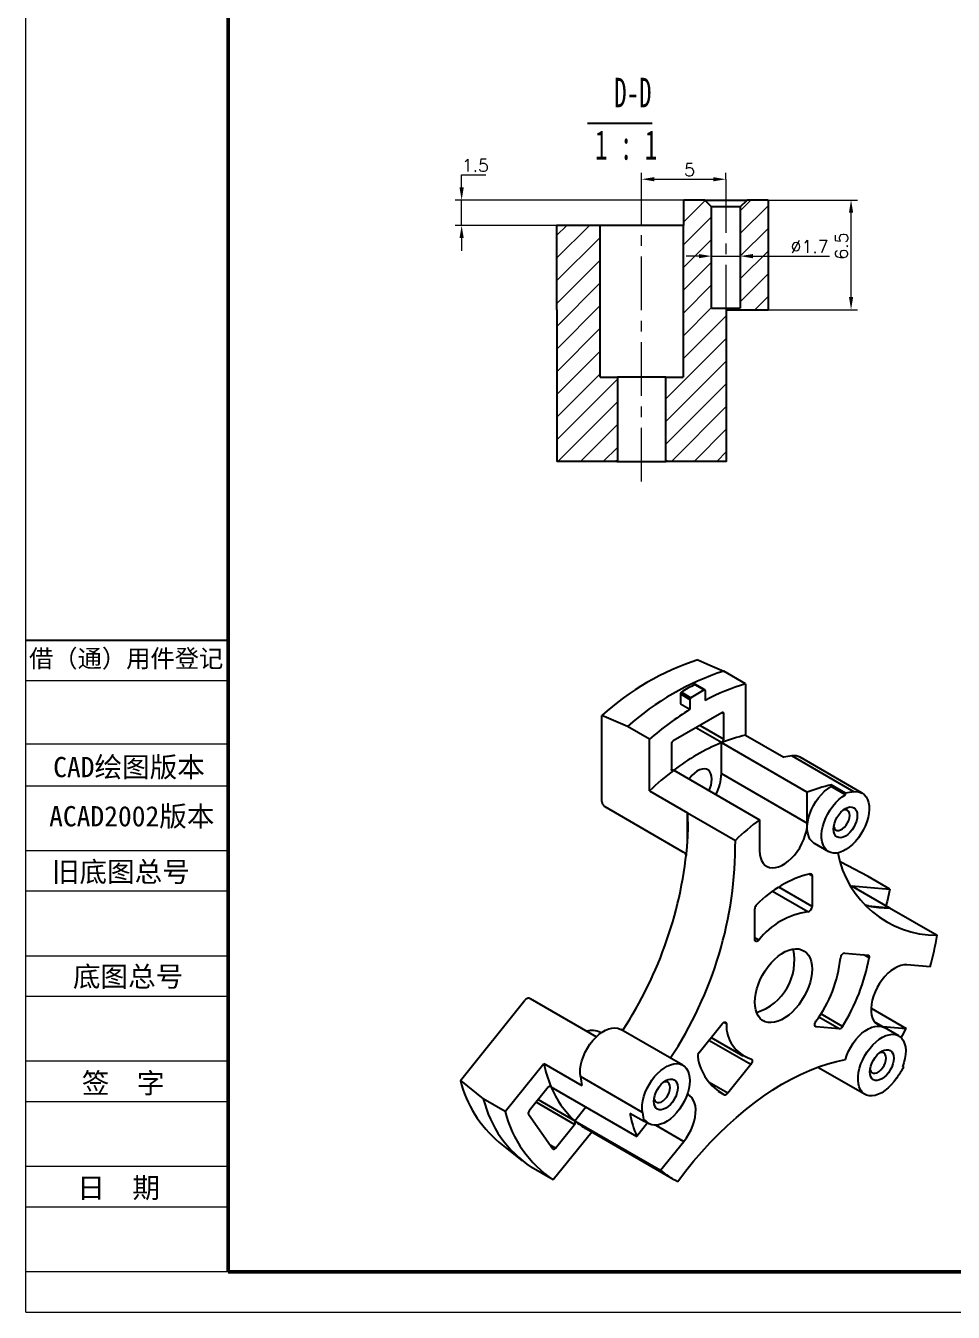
# Model space of a CAD drawing. Header units: millimetres. Extents: x 2517 to 6633, y 792 to 3241.
# Drawn here: x 3923.3 to 3978.3, y 852.9 to 929.1 of the extents above; entities that cross this region are included whole.
import ezdxf

# ---------------------------------------------------------------- set-up
doc = ezdxf.new("R2010")
doc.units = ezdxf.units.MM
doc.linetypes.add('CENTER', pattern=[50.8, 31.75, -6.35, 6.35, -6.35])
for name, color, linetype, lineweight in [('中心线', 1, 'CENTER', 9), ('填充', 3, 'Continuous', 9), ('实线', 7, 'Continuous', 25), ('尺寸标注', 2, 'Continuous', 9), ('引导线', 6, 'Continuous', 9), ('文本', 3, 'Continuous', 15), ('粗实线', 9, 'Continuous', 50)]:
    doc.layers.add(name, color=color, linetype=linetype, lineweight=lineweight)
doc.layers.add('图框', color=7, linetype='Continuous')
doc.styles.add('SLDTEXTSTYLE5', font='TXT', dxfattribs={"width": 0.62})
doc.styles.add('SLDTEXTSTYLE6', font='TXT', dxfattribs={"width": 0.62})
doc.styles.add('st', font='txt.shx')
doc.styles.get("Standard").update_dxf_attribs({"font": 'simfang.ttf'})
doc.dimstyles.new('st0.3', dxfattribs={"dimscale": 0.3, "dimtxt": 2.5, "dimasz": 2.5, "dimexe": 1.25, "dimexo": 0, "dimtad": 1, "dimtoh": 1, "dimdec": 3, "dimdsep": 46, "dimtxsty": 'st', "dimcen": 0, "dimclrd": 256, "dimclre": 256, "dimclrt": 256, "dimadec": 4, "dimazin": 2, "dimtfac": 1, "dimtdec": 3, "dimtmove": 0, "dimatfit": 1, "dimfxl": 0, "dimlwd": -1, "dimlwe": -1, "dimarcsym": 0})
pattern_1 = [(45, (-51.9224, -121.1237), (-0.6735192, 0.6735192), [])]

# ---------------------------------------------------------------- blocks, each defined once
blk = doc.blocks.new('SW_NOTE_3')
at = {"layer": '图框', "color": 0}
blk.add_line((-1.23, -0.86), (6.45, -0.86), dxfattribs=at)
at = {"layer": '图框', "color": 0, "char_height": 3.5, "attachment_point": 2}
for s, insert, style in [('D-D', (4.16, 4.51), 'SLDTEXTSTYLE5'), ('1 : 1', (3.37, -1.7), 'SLDTEXTSTYLE6')]:
    blk.add_mtext(s, dxfattribs=dict(at, insert=insert, style=style))
blk = doc.blocks.new('*D427')
at = {"layer": 'Defpoints', "color": 0, "ltscale": 0.1, "transparency": 16777216}
for p in [(3967.315, 918.797), (3972.238, 918.797), (3967.315, 912.297)]:
    blk.add_point(p, dxfattribs=at)
at = {"layer": '尺寸标注', "ltscale": 0.1, "transparency": 16777216}
for p, q in [((3967.315, 918.797), (3972.613, 918.797)), ((3972.238, 913.047), (3972.238, 918.047)), ((3967.315, 912.297), (3972.613, 912.297))]:
    blk.add_line(p, q, dxfattribs=at)
for points in [[(3972.113, 918.047), (3972.363, 918.047), (3972.238, 918.797)], [(3972.113, 913.047), (3972.363, 913.047), (3972.238, 912.297)]]:
    blk.add_solid(points, dxfattribs=at)
at = {"layer": '尺寸标注', "ltscale": 0.1, "transparency": 16777216, "insert": (3971.675, 916.074), "char_height": 0.75, "attachment_point": 5, "rotation": 90, "style": 'st'}
blk.add_mtext('6.5', dxfattribs=at)
blk = doc.blocks.new('*D428')
at = {"layer": 'Defpoints', "color": 0, "ltscale": 0.1, "transparency": 16777216}
for p in [(3962.315, 918.797), (3949.137, 917.297), (3954.769, 917.297)]:
    blk.add_point(p, dxfattribs=at)
at = {"layer": '尺寸标注', "ltscale": 0.1, "transparency": 16777216}
for p, q in [((3949.137, 919.547), (3949.137, 920.297)), ((3949.137, 920.297), (3950.574, 920.297)), ((3962.315, 918.797), (3948.762, 918.797)), ((3949.137, 917.297), (3949.137, 918.797)), ((3954.769, 917.297), (3948.762, 917.297)), ((3949.137, 916.547), (3949.137, 915.797))]:
    blk.add_line(p, q, dxfattribs=at)
for points in [[(3949.012, 919.547), (3949.262, 919.547), (3949.137, 918.797)], [(3949.012, 916.547), (3949.262, 916.547), (3949.137, 917.297)]]:
    blk.add_solid(points, dxfattribs=at)
at = {"layer": '尺寸标注', "ltscale": 0.1, "transparency": 16777216, "insert": (3949.949, 920.859), "char_height": 0.75, "attachment_point": 5, "style": 'st'}
blk.add_mtext('1.5', dxfattribs=at)
blk = doc.blocks.new('*D429')
at = {"layer": 'Defpoints', "color": 0, "ltscale": 0.1, "transparency": 16777216}
for p in [(3963.965, 918.397), (3965.665, 918.397), (3965.665, 915.475)]:
    blk.add_point(p, dxfattribs=at)
at = {"layer": '尺寸标注', "ltscale": 0.1, "transparency": 16777216}
for p, q in [((3963.965, 918.397), (3963.965, 915.1)), ((3965.665, 918.397), (3965.665, 915.1)), ((3963.215, 915.475), (3962.465, 915.475)), ((3963.965, 915.475), (3965.665, 915.475)), ((3966.415, 915.475), (3970.966, 915.475))]:
    blk.add_line(p, q, dxfattribs=at)
for points in [[(3963.215, 915.6), (3963.215, 915.35), (3963.965, 915.475)], [(3966.415, 915.6), (3966.415, 915.35), (3965.665, 915.475)]]:
    blk.add_solid(points, dxfattribs=at)
at = {"layer": '尺寸标注', "ltscale": 0.1, "transparency": 16777216, "insert": (3969.778, 916.038), "char_height": 0.75, "attachment_point": 5, "style": 'st'}
blk.add_mtext('%%c1.7', dxfattribs=at)
blk = doc.blocks.new('*D430')
at = {"layer": 'Defpoints', "color": 0, "ltscale": 0.1, "transparency": 16777216}
for p in [(3964.815, 920.034), (3964.815, 920.034), (3959.815, 919.212)]:
    blk.add_point(p, dxfattribs=at)
at = {"layer": '尺寸标注', "ltscale": 0.1, "transparency": 16777216}
for p, q in [((3959.815, 919.212), (3959.815, 920.409)), ((3960.565, 920.034), (3964.065, 920.034)), ((3964.815, 920.034), (3964.815, 920.409))]:
    blk.add_line(p, q, dxfattribs=at)
for points in [[(3960.565, 920.159), (3960.565, 919.909), (3959.815, 920.034)], [(3964.065, 920.159), (3964.065, 919.909), (3964.815, 920.034)]]:
    blk.add_solid(points, dxfattribs=at)
at = {"layer": '尺寸标注', "ltscale": 0.1, "transparency": 16777216, "insert": (3962.658, 920.597), "char_height": 0.75, "attachment_point": 5, "style": 'st'}
blk.add_mtext('5', dxfattribs=at)

msp = doc.modelspace()

# ---------------------------------------------------------------- hatches: boundary and pattern name
at = {"layer": '填充'}
h = msp.add_hatch(dxfattribs=at)
h.set_pattern_fill('ANSI31', color=256, scale=0.3, style=0)
h.set_pattern_definition(pattern_1)
edge = h.paths.add_edge_path(flags=0)
edge.add_line((3965.6653, 912.3966), (3963.9653, 912.3966))
edge.add_line((3963.9653, 912.3966), (3963.9653, 918.3966))
edge.add_line((3963.9653, 918.3966), (3963.5653, 918.7966))
edge.add_line((3963.5653, 918.7966), (3962.3153, 918.7966))
edge.add_line((3962.3153, 918.7966), (3962.3153, 917.2966))
edge.add_line((3962.3153, 917.2966), (3962.2792, 917.2966))
edge.add_line((3962.2792, 917.2966), (3962.2792, 908.2966))
edge.add_line((3962.2792, 908.2966), (3961.2544, 908.2966))
edge.add_line((3961.2544, 908.2966), (3961.2544, 903.3118))
edge.add_spline(control_points=[(3961.2544, 903.3118), (3961.4866, 903.3034), (3961.7189, 903.2966), (3961.9513, 903.2966)], knot_values=[0.0129263, 0.0129263, 0.0129263, 0.0129263, 0.0136312, 0.0136312, 0.0136312, 0.0136312], weights=[1, 1, 1, 1], degree=3, periodic=0)
edge.add_line((3961.9513, 903.2966), (3964.8562, 903.2966))
edge.add_line((3964.8562, 903.2966), (3964.8562, 912.2966))
edge.add_line((3964.8562, 912.2966), (3967.3153, 912.2966))
edge.add_line((3967.3153, 912.2966), (3967.3153, 918.7966))
edge.add_line((3967.3153, 918.7966), (3966.0653, 918.7966))
edge.add_line((3966.0653, 918.7966), (3965.6653, 918.3966))
edge.add_line((3965.6653, 918.3966), (3965.6653, 912.3966))
h = msp.add_hatch(dxfattribs=at)
h.set_pattern_fill('ANSI31', color=256, scale=0.3, style=0)
h.set_pattern_definition(pattern_1)
edge = h.paths.add_edge_path(flags=0)
edge.add_line((3957.3514, 917.2966), (3954.7692, 917.2966))
edge.add_line((3954.7692, 917.2966), (3954.7692, 912.2966))
edge.add_line((3954.7692, 912.2966), (3954.7745, 912.2966))
edge.add_line((3954.7745, 912.2966), (3954.7745, 903.2966))
edge.add_line((3954.7745, 903.2966), (3957.6793, 903.2966))
edge.add_spline(control_points=[(3957.6793, 903.2966), (3957.9117, 903.2966), (3958.1441, 903.3034), (3958.3763, 903.3118)], knot_values=[0.0010786, 0.0010786, 0.0010786, 0.0010786, 0.0017754, 0.0017754, 0.0017754, 0.0017754], weights=[1, 1, 1, 1], degree=3, periodic=0)
edge.add_line((3958.3763, 903.3118), (3958.3763, 908.2966))
edge.add_line((3958.3763, 908.2966), (3957.3514, 908.2966))
edge.add_line((3957.3514, 908.2966), (3957.3514, 917.2966))

# ---------------------------------------------------------------- linework, layer by layer
at = {"layer": '中心线', "ltscale": 0.1}
for p, q in [((3964.8153, 920.0343), (3964.8153, 911.4113)), ((3959.8148, 902.1107), (3959.8148, 919.2121))]:
    msp.add_line(p, q, dxfattribs=at)
at = {"layer": '实线'}
for p, q in [((3962.3153, 917.2966), (3962.3153, 918.7966)), ((3963.5653, 918.7966), (3962.3153, 918.7966)), ((3963.5653, 918.7966), (3963.9653, 918.3966)), ((3963.5653, 918.7966), (3966.0653, 918.7966)), ((3965.6653, 918.3966), (3966.0653, 918.7966)), ((3967.3153, 918.7966), (3966.0653, 918.7966)), ((3967.3153, 918.7966), (3967.3153, 912.2966)), ((3963.9653, 912.3966), (3963.9653, 918.3966)), ((3965.6653, 918.3966), (3963.9653, 918.3966)), ((3965.6653, 918.3966), (3965.6653, 912.3966)), ((3954.7692, 917.2966), (3954.7692, 912.2966)), ((3962.2792, 917.2966), (3954.7692, 917.2966)), ((3957.3514, 908.2966), (3957.3514, 917.2966)), ((3962.2792, 917.2966), (3962.2792, 908.2966)), ((3962.3153, 917.2966), (3962.2792, 917.2966)), ((3963.9653, 912.3966), (3965.6653, 912.3966)), ((3954.7692, 912.2966), (3954.7745, 912.2966)), ((3954.7745, 912.2966), (3954.7745, 903.2966)), ((3964.8562, 912.2966), (3967.3153, 912.2966)), ((3964.8562, 903.2966), (3964.8562, 912.2966)), ((3957.3514, 908.2966), (3958.3763, 908.2966)), ((3958.3763, 908.2966), (3958.3763, 903.3118)), ((3961.2544, 908.2966), (3958.3763, 908.2966)), ((3961.2544, 903.3118), (3961.2544, 908.2966)), ((3961.2544, 908.2966), (3962.2792, 908.2966)), ((3957.6793, 903.2966), (3954.7745, 903.2966)), ((3958.3523, 903.2966), (3957.6793, 903.2966)), ((3958.3512, 903.2966), (3961.2783, 903.2966)), ((3961.9513, 903.2966), (3961.2783, 903.2966)), ((3964.8562, 903.2966), (3961.9513, 903.2966)), ((3923.2766, 892.6985), (3935.2775, 892.6985)), ((3965.9849, 890.1209), (3964.6839, 890.872)), ((3962.1152, 889.5217), (3962.6809, 889.1951)), ((3962.1152, 889.5217), (3962.1152, 888.9311)), ((3962.1699, 889.6186), (3962.7356, 889.292)), ((3962.9655, 890.0779), (3963.5312, 889.7513)), ((3963.5694, 889.7543), (3963.0037, 890.0808)), ((3963.586, 889.7176), (3963.586, 889.1271)), ((3965.9849, 890.1209), (3965.9849, 887.0671)), ((3962.1152, 888.9311), (3962.6809, 888.6046)), ((3962.6809, 889.1951), (3962.6809, 888.6046)), ((3957.4535, 883.1491), (3957.4535, 888.2382)), ((3964.5759, 888.4021), (3961.6909, 886.7366)), ((3964.689, 888.3367), (3964.5759, 888.402)), ((3964.689, 886.837), (3964.689, 888.3367)), ((3960.2819, 886.8286), (3958.9808, 887.5797)), ((3964.5586, 886.6326), (3963.0347, 887.5123)), ((3963.277, 887.6522), (3964.689, 886.837)), ((3960.2819, 883.7748), (3960.2819, 886.8286)), ((3961.5778, 886.5406), (3961.5778, 885.0409)), ((3964.5476, 886.6282), (3969.6388, 883.6891)), ((3964.5476, 884.7929), (3964.5476, 886.6282)), ((3965.9849, 887.0671), (3968.2477, 885.7608)), ((3972.4066, 883.7209), (3968.7297, 885.8435)), ((3972.9015, 883.636), (3969.2245, 885.7587)), ((3961.5778, 885.0624), (3961.7082, 884.9871)), ((3961.7192, 884.9954), (3966.8104, 882.0563)), ((3964.5476, 884.7929), (3969.6388, 881.8539)), ((3971.053, 884.0269), (3971.053, 884.1232)), ((3971.9015, 883.6334), (3971.053, 884.1232)), ((3960.2819, 883.7748), (3962.5446, 882.4685)), ((3969.6388, 881.8539), (3969.6388, 883.6891)), ((3971.9015, 883.537), (3971.053, 884.0269)), ((3971.9015, 883.537), (3971.9015, 883.6334)), ((3957.6232, 882.8388), (3962.2618, 880.161)), ((3935.2775, 855.2555), (3935.2775, 882.1377)), ((3935.2775, 882.1377), (3935.2775, 855.2555)), ((3962.5446, 882.4685), (3965.3731, 880.8357)), ((3962.5446, 880.7997), (3962.5446, 882.4685)), ((3966.8104, 882.0563), (3966.8104, 880.2211)), ((3970.0531, 880.6617), (3970.9016, 880.1718)), ((3973.2452, 878.6908), (3971.6254, 879.5478)), ((3969.9216, 878.7383), (3969.7402, 878.843)), ((3969.9216, 876.9168), (3967.9445, 878.0582)), ((3969.9216, 878.7383), (3969.9216, 876.9168)), ((3972.256, 878.1444), (3974.5462, 877.9397)), ((3972.256, 878.1444), (3974.5188, 876.8382)), ((3974.5462, 877.9397), (3973.2452, 878.6908)), ((3969.6792, 876.5998), (3967.5811, 877.811)), ((3966.5275, 874.9574), (3966.5275, 876.7789)), ((3973.2672, 876.9501), (3973.0791, 876.9893)), ((3973.2672, 876.9501), (3974.5188, 876.8382)), ((3974.5188, 876.8382), (3977.3472, 875.2054)), ((3966.77, 874.9203), (3966.5275, 875.0603)), ((3971.8617, 874.1565), (3973.2277, 874.0343)), ((3973.3087, 873.8695), (3972.9855, 874.056)), ((3976.9217, 873.3269), (3975.5453, 873.45)), ((3949.0595, 866.6037), (3952.8762, 871.3516)), ((3953.2051, 871.4517), (3957.1292, 869.1863)), ((3971.7298, 869.8002), (3970.4476, 870.5404)), ((3973.4254, 870.8839), (3975.5075, 869.6819)), ((3962.2526, 867.5039), (3958.5756, 869.6266)), ((3963.2214, 868.2578), (3964.5875, 869.9572)), ((3964.8415, 869.9499), (3964.686, 870.0397)), ((3970.1646, 869.7825), (3970.1025, 869.8183)), ((3971.5307, 869.6604), (3970.1646, 869.7825)), ((3971.5307, 869.6604), (3970.3268, 870.3553)), ((3973.6136, 870.1037), (3974.1311, 869.805)), ((3974.1311, 869.805), (3975.5075, 869.6819)), ((3975.0651, 869.2433), (3974.2165, 869.7331)), ((3957.4086, 869.4197), (3957.3671, 869.4436)), ((3966.2846, 867.5426), (3963.7996, 868.9771)), ((3963.939, 869.1504), (3965.8248, 868.0618)), ((3951.7206, 864.7627), (3954.0108, 867.6117)), ((3954.0108, 867.6117), (3956.2735, 866.3054)), ((3966.2846, 867.5426), (3964.9185, 865.8432)), ((3970.271, 867.3922), (3973.0652, 865.7791)), ((3975.2899, 867.4017), (3975.3621, 867.3952)), ((3975.3621, 867.3952), (3975.3009, 867.4305)), ((3949.0595, 866.6037), (3950.4195, 865.5138)), ((3959.8561, 864.7081), (3956.1792, 866.8307)), ((3954.2702, 866.2065), (3953.1455, 864.8073)), ((3954.4323, 866.2342), (3954.3677, 866.2714)), ((3954.4363, 866.2245), (3959.5275, 863.2854)), ((3964.9185, 865.8432), (3963.8165, 866.4794)), ((3964.7193, 865.7531), (3964.3783, 865.95)), ((3951.7206, 864.7627), (3950.4195, 865.5138)), ((3955.8259, 863.9931), (3953.548, 865.3081)), ((3953.6751, 865.4662), (3955.8575, 864.2063)), ((3955.8505, 864.2123), (3956.5071, 865.0291)), ((3953.1041, 864.605), (3954.5466, 862.5526)), ((3959.9557, 864.1584), (3959.1071, 864.6482)), ((3956.8524, 863.5422), (3954.5721, 860.7055)), ((3954.7011, 862.594), (3955.8259, 863.9931)), ((3955.8505, 864.2123), (3960.9417, 861.2733)), ((3956.5339, 863.7261), (3961.6251, 860.787)), ((3960.1715, 864.0866), (3959.5275, 863.2854)), ((3960.0279, 864.2483), (3959.9557, 864.1584)), ((3959.9847, 864.1945), (3960.2527, 864.0397)), ((3960.653, 863.9467), (3962.3181, 862.9855)), ((3951.3516, 862.9393), (3952.7353, 861.8354)), ((3954.7011, 862.594), (3954.3921, 862.7723)), ((3960.9417, 861.2733), (3962.3181, 862.9855)), ((3954.5721, 860.7055), (3953.271, 861.4566))]:
    msp.add_line(p, q, dxfattribs=at)
at = {"layer": '实线', "flags": 128}
for points in [[(3963.1565, 891.5305), (3963.8524, 891.2305), (3964.6839, 890.872)], [(3958.9808, 887.5797), (3958.1494, 887.9381), (3957.4535, 888.2382)], [(3961.7082, 884.9871), (3961.6839, 884.9718), (3961.6599, 884.9627), (3961.6373, 884.9602), (3961.6173, 884.9645), (3961.6006, 884.9754), (3961.5881, 884.9923), (3961.5804, 885.0145), (3961.5778, 885.0409)], [(3963.9819, 884.4664), (3963.9683, 884.6335), (3963.9278, 884.7794), (3963.8618, 884.8996), (3963.7724, 884.9901), (3963.6625, 885.048), (3963.5355, 885.0715), (3963.3956, 885.0598), (3963.2473, 885.0133), (3963.0953, 884.9334), (3962.9446, 884.8228), (3962.7999, 884.685), (3962.666, 884.5244), (3962.6275, 884.4711)], [(3970.0531, 880.6617), (3970.0277, 880.6771), (3969.9042, 880.7782), (3969.8023, 880.9096), (3969.7238, 881.0688), (3969.6703, 881.2529), (3969.6427, 881.4584), (3969.6416, 881.6815), (3969.667, 881.9179), (3969.7183, 882.1633), (3969.7948, 882.4129), (3969.8948, 882.6622), (3970.0166, 882.9065), (3970.1578, 883.1412), (3970.3158, 883.3618), (3970.4876, 883.5643), (3970.6701, 883.7448), (3970.8597, 883.9), (3971.053, 884.0269)], [(3972.4066, 883.7209), (3972.5831, 883.7283), (3972.7466, 883.7012), (3972.8942, 883.6402), (3973.023, 883.5462), (3973.1306, 883.4213), (3973.215, 883.2676), (3973.2745, 883.0882), (3973.308, 882.8863), (3973.315, 882.6659), (3973.2952, 882.4311), (3973.2491, 882.1863), (3973.1774, 881.9361), (3973.0817, 881.6854), (3972.9636, 881.4388), (3972.8255, 881.2009), (3972.6699, 880.9764), (3972.4997, 880.7694), (3972.3182, 880.5839), (3972.1289, 880.4233), (3971.9352, 880.2908), (3971.741, 880.1887), (3971.5497, 880.1191), (3971.3651, 880.0832), (3971.1907, 880.0818), (3971.0297, 880.1148), (3970.8851, 880.1817), (3970.7598, 880.2811), (3970.6561, 880.4112), (3970.576, 880.5696), (3970.5209, 880.7531), (3970.4919, 880.9585), (3970.4896, 881.1817), (3970.514, 881.4186), (3970.5646, 881.6646), (3970.6405, 881.9152), (3970.7403, 882.1656), (3970.862, 882.411), (3971.0034, 882.6469), (3971.1617, 882.8687), (3971.3341, 883.0722), (3971.5172, 883.2536), (3971.7075, 883.4096), (3971.9015, 883.537)], [(3971.1944, 881.4957), (3971.208, 881.6629), (3971.2483, 881.8393), (3971.3136, 882.0182), (3971.4015, 882.1927), (3971.5087, 882.3561), (3971.6309, 882.5021), (3971.7636, 882.6251), (3971.9015, 882.7205), (3972.0395, 882.7844), (3972.1721, 882.8145), (3972.2944, 882.8096), (3972.4015, 882.77), (3972.4895, 882.697), (3972.5548, 882.5935), (3972.5951, 882.4636), (3972.6086, 882.3121), (3972.5951, 882.145), (3972.5548, 881.9686), (3972.4895, 881.7897), (3972.4015, 881.6152), (3972.2944, 881.4518), (3972.1721, 881.3058), (3972.0395, 881.1827), (3971.9015, 881.0874), (3971.7636, 881.0234), (3971.6309, 880.9933), (3971.5087, 880.9982), (3971.4015, 881.0379), (3971.3136, 881.1109), (3971.2483, 881.2143), (3971.208, 881.3443), (3971.1944, 881.4957)], [(3971.2054, 881.6454), (3971.2084, 881.6322), (3971.2495, 881.5307), (3971.3154, 881.4586), (3971.4021, 881.4199), (3971.5048, 881.417), (3971.6173, 881.4499), (3971.7332, 881.5168), (3971.8458, 881.6138), (3971.9484, 881.7353), (3972.0352, 881.8741), (3972.101, 882.0223), (3972.1421, 882.1712), (3972.1561, 882.3121), (3972.1421, 882.4369), (3972.101, 882.5384), (3972.0352, 882.6105), (3971.9484, 882.6492), (3971.8458, 882.6521), (3971.7773, 882.6361)], [(3966.8104, 880.2211), (3966.8235, 880.0063), (3966.8628, 879.8107), (3966.9274, 879.638), (3967.0163, 879.4914), (3967.1276, 879.3736), (3967.2593, 879.2867), (3967.409, 879.2325), (3967.574, 879.2119), (3967.751, 879.2253), (3967.9369, 879.2724), (3968.1281, 879.3525), (3968.3211, 879.4639), (3968.5123, 879.6046), (3968.6982, 879.7721), (3968.8752, 879.9631), (3969.0401, 880.1741), (3969.1899, 880.4012), (3969.3216, 880.6401), (3969.4329, 880.8865), (3969.5217, 881.1357), (3969.5864, 881.383), (3969.6256, 881.6239), (3969.6388, 881.8539)], [(3969.8034, 878.8568), (3969.8282, 878.8594), (3969.8511, 878.8566), (3969.8715, 878.8484), (3969.8889, 878.8351), (3969.903, 878.8169), (3969.9133, 878.7943), (3969.9195, 878.7679), (3969.9216, 878.7383)], [(3974.5462, 877.9397), (3974.3731, 877.2055), (3974.3093, 876.9591)], [(3966.77, 874.9203), (3966.7295, 874.8816), (3966.687, 874.8538), (3966.6451, 874.8388), (3966.6065, 874.8374), (3966.5737, 874.8497), (3966.5486, 874.875), (3966.5329, 874.9117), (3966.5275, 874.9574)], [(3966.5275, 871.2391), (3966.5409, 871.4925), (3966.5808, 871.7573), (3966.6467, 872.0294), (3966.7374, 872.3044), (3966.8516, 872.5781), (3966.9875, 872.8462), (3967.1428, 873.1043), (3967.3153, 873.3485), (3967.502, 873.5749), (3967.7002, 873.7799), (3967.9066, 873.9602), (3968.118, 874.1131), (3968.3311, 874.2362), (3968.5426, 874.3274), (3968.749, 874.3854), (3968.9472, 874.4091), (3969.1339, 874.3984), (3969.3063, 874.3533), (3969.4617, 874.2745), (3969.5975, 874.1633), (3969.7117, 874.0214), (3969.8025, 873.8511), (3969.8683, 873.6551), (3969.9083, 873.4364), (3969.9216, 873.1985), (3969.9083, 872.9452), (3969.8683, 872.6804), (3969.8025, 872.4083), (3969.7117, 872.1332), (3969.5975, 871.8595), (3969.4617, 871.5915), (3969.3063, 871.3333), (3969.1339, 871.0891), (3968.9472, 870.8628), (3968.749, 870.6578), (3968.5426, 870.4774), (3968.3311, 870.3245), (3968.118, 870.2015), (3967.9066, 870.1103), (3967.7002, 870.0523), (3967.502, 870.0285), (3967.3153, 870.0393), (3967.1428, 870.0844), (3966.9875, 870.1632), (3966.8516, 870.2744), (3966.7374, 870.4162), (3966.6467, 870.5865), (3966.5808, 870.7826), (3966.5409, 871.0013), (3966.5275, 871.2391)], [(3973.2277, 874.0343), (3973.2498, 874.0296), (3973.2692, 874.0195), (3973.2854, 874.0043), (3973.2981, 873.9844), (3973.307, 873.9604), (3973.3117, 873.9327), (3973.3123, 873.9022), (3973.3087, 873.8695)], [(3975.5453, 873.45), (3975.372, 873.4479), (3975.1887, 873.4119), (3974.9988, 873.3427), (3974.806, 873.2415), (3974.6138, 873.1103), (3974.4258, 872.9515), (3974.2454, 872.7679), (3974.0761, 872.5632), (3973.921, 872.341), (3973.7829, 872.1055), (3973.6646, 871.8611), (3973.5681, 871.6124), (3973.4952, 871.3639), (3973.4474, 871.1203), (3973.4255, 870.8862), (3973.4299, 870.6659), (3973.4605, 870.4636), (3973.5168, 870.2829), (3973.5977, 870.1272), (3973.7017, 869.9995), (3973.8269, 869.9021), (3973.9709, 869.8369), (3974.1311, 869.805)], [(3956.1792, 866.8307), (3956.1618, 867.0455), (3956.1714, 867.2764), (3956.2078, 867.5192), (3956.2703, 867.7691), (3956.3578, 868.0214), (3956.4685, 868.2713), (3956.6003, 868.514), (3956.7508, 868.7449), (3956.9171, 868.9595), (3957.0959, 869.1538), (3957.2839, 869.324), (3957.4775, 869.4669), (3957.6729, 869.5798), (3957.8665, 869.6606), (3958.0545, 869.7076), (3958.2334, 869.7199), (3958.3997, 869.6974), (3958.5503, 869.6405), (3958.5756, 869.6266)], [(3964.5875, 869.9572), (3964.6268, 869.9989), (3964.6689, 870.0304), (3964.7113, 870.0497), (3964.7512, 870.0555), (3964.7862, 870.0476), (3964.8139, 870.0263), (3964.8328, 869.993), (3964.8415, 869.9499)], [(3970.1646, 869.7825), (3970.1307, 869.7927), (3970.1042, 869.816), (3970.0869, 869.851), (3970.0799, 869.8954), (3970.0835, 869.9465), (3970.0976, 870.0011), (3970.1213, 870.0557), (3970.153, 870.1068)], [(3971.9007, 867.8396), (3971.9838, 868.0896), (3972.0901, 868.338), (3972.2175, 868.5801), (3972.3637, 868.8113), (3972.5258, 869.0273), (3972.701, 869.224), (3972.8858, 869.3978), (3973.0768, 869.5454), (3973.2704, 869.664), (3973.463, 869.7514), (3973.651, 869.8059), (3973.8309, 869.8266), (3973.9992, 869.8131), (3974.1528, 869.7655), (3974.2165, 869.7331)], [(3974.9566, 866.758), (3974.7975, 866.5369), (3974.6246, 866.3343), (3974.4411, 866.1539), (3974.2506, 865.9992), (3974.0565, 865.8731), (3973.8625, 865.778), (3973.6724, 865.7156), (3973.4897, 865.6872), (3973.3179, 865.6933), (3973.1603, 865.7338), (3973.0197, 865.8079), (3972.8989, 865.9141), (3972.8002, 866.0506), (3972.7254, 866.2148), (3972.6759, 866.4034), (3972.6528, 866.613), (3972.6563, 866.8396), (3972.6864, 867.0788), (3972.7427, 867.3263), (3972.8239, 867.5772), (3972.9286, 867.8269), (3973.0548, 868.0706), (3973.2001, 868.3038), (3973.3618, 868.5219), (3973.5368, 868.721), (3973.7217, 868.8971), (3973.9132, 869.0471), (3974.1075, 869.168), (3974.3011, 869.2576), (3974.4901, 869.3141), (3974.6712, 869.3366), (3974.8408, 869.3245), (3974.9957, 869.2781), (3975.133, 869.1984), (3975.2501, 869.0867), (3975.3448, 868.9452), (3975.4153, 868.7766), (3975.4603, 868.5841), (3975.4788, 868.3712), (3975.4707, 868.1422), (3975.436, 867.9011), (3975.3753, 867.6527), (3975.2899, 867.4017)], [(3973.358, 867.103), (3973.3716, 867.2701), (3973.4119, 867.4465), (3973.4772, 867.6254), (3973.5651, 867.7999), (3973.6723, 867.9633), (3973.7945, 868.1094), (3973.9272, 868.2324), (3974.0651, 868.3277), (3974.2031, 868.3917), (3974.3357, 868.4218), (3974.458, 868.4169), (3974.5651, 868.3772), (3974.6531, 868.3042), (3974.7184, 868.2008), (3974.7587, 868.0708), (3974.7723, 867.9194), (3974.7587, 867.7522), (3974.7184, 867.5758), (3974.6531, 867.3969), (3974.5651, 867.2224), (3974.458, 867.059), (3974.3357, 866.913), (3974.2031, 866.79), (3974.0651, 866.6946), (3973.9272, 866.6307), (3973.7945, 866.6006), (3973.6723, 866.6055), (3973.5651, 866.6452), (3973.4772, 866.7181), (3973.4119, 866.8216), (3973.3716, 866.9515), (3973.358, 867.103)], [(3973.369, 867.2526), (3973.372, 867.2394), (3973.4131, 867.138), (3973.479, 867.0658), (3973.5657, 867.0272), (3973.6684, 867.0242), (3973.7809, 867.0571), (3973.8968, 867.1241), (3974.0094, 867.2211), (3974.112, 867.3425), (3974.1988, 867.4814), (3974.2646, 867.6296), (3974.3057, 867.7784), (3974.3197, 867.9194), (3974.3057, 868.0442), (3974.2646, 868.1456), (3974.1988, 868.2178), (3974.112, 868.2564), (3974.0094, 868.2594), (3973.9409, 868.2433)], [(3959.8561, 864.7081), (3959.8387, 864.9217), (3959.8481, 865.1514), (3959.884, 865.3929), (3959.9458, 865.6415), (3960.0323, 865.8926), (3960.1419, 866.1414), (3960.2724, 866.3832), (3960.4216, 866.6134), (3960.5864, 866.8277), (3960.7639, 867.0221), (3960.9505, 867.1928), (3961.1429, 867.3367), (3961.3374, 867.4509), (3961.5303, 867.5334), (3961.7179, 867.5826), (3961.8967, 867.5976), (3962.0634, 867.578), (3962.2147, 867.5242), (3962.3478, 867.4373), (3962.4602, 867.319), (3962.5498, 867.1713), (3962.6148, 866.9972), (3962.6541, 866.8), (3962.6669, 866.5832), (3962.6529, 866.3512), (3962.6124, 866.1081), (3962.5463, 865.8588), (3962.4556, 865.6077), (3962.3423, 865.3598), (3962.2083, 865.1197), (3962.0562, 864.8919), (3961.889, 864.6808), (3961.7097, 864.4902), (3961.5217, 864.324), (3961.3287, 864.185), (3961.1343, 864.0762), (3960.942, 863.9993), (3960.7557, 863.956), (3960.5788, 863.9471), (3960.4145, 863.9726), (3960.2662, 864.0322), (3960.1365, 864.1247), (3960.0279, 864.2483)], [(3961.9535, 860.6154), (3962.4158, 861.2195), (3962.8917, 861.8053), (3963.3801, 862.3713), (3963.8798, 862.9163), (3964.3896, 863.439), (3964.9084, 863.9381), (3965.435, 864.4125), (3965.968, 864.8611), (3966.5064, 865.2828), (3967.0487, 865.6767), (3967.5938, 866.0418), (3968.1404, 866.3773), (3968.6872, 866.6824), (3969.2328, 866.9564), (3969.7762, 867.1986), (3970.3159, 867.4084), (3970.8507, 867.5855), (3971.3794, 867.7293), (3971.9007, 867.8396)], [(3966.2961, 867.8803), (3966.3279, 867.8658), (3966.3515, 867.8385), (3966.3656, 867.8002), (3966.3693, 867.7533), (3966.3622, 867.7007), (3966.3449, 867.6458), (3966.3185, 867.5919), (3966.2846, 867.5426)], [(3960.5455, 865.3636), (3960.5591, 865.5308), (3960.5994, 865.7072), (3960.6647, 865.8861), (3960.7526, 866.0606), (3960.8598, 866.224), (3960.9821, 866.37), (3961.1147, 866.4931), (3961.2526, 866.5884), (3961.3906, 866.6523), (3961.5232, 866.6824), (3961.6455, 866.6776), (3961.7526, 866.6379), (3961.8406, 866.5649), (3961.9059, 866.4615), (3961.9462, 866.3315), (3961.9598, 866.1801), (3961.9462, 866.0129), (3961.9059, 865.8365), (3961.8406, 865.6576), (3961.7526, 865.4831), (3961.6455, 865.3197), (3961.5232, 865.1737), (3961.3906, 865.0506), (3961.2526, 864.9553), (3961.1147, 864.8914), (3960.9821, 864.8612), (3960.8598, 864.8661), (3960.7526, 864.9058), (3960.6647, 864.9788), (3960.5994, 865.0822), (3960.5591, 865.2122), (3960.5455, 865.3636)], [(3954.2702, 866.2065), (3954.2925, 866.2307), (3954.3163, 866.25), (3954.3407, 866.2637), (3954.3644, 866.2709), (3954.3863, 866.2715), (3954.4055, 866.2653), (3954.4211, 866.2527), (3954.4323, 866.2342)], [(3960.5565, 865.5133), (3960.5595, 865.5001), (3960.6006, 865.3987), (3960.6665, 865.3265), (3960.7532, 865.2878), (3960.8559, 865.2849), (3960.9684, 865.3178), (3961.0843, 865.3847), (3961.1969, 865.4817), (3961.2995, 865.6032), (3961.3863, 865.742), (3961.4521, 865.8902), (3961.4932, 866.0391), (3961.5072, 866.1801), (3961.4932, 866.3049), (3961.4521, 866.4063), (3961.3863, 866.4784), (3961.2995, 866.5171), (3961.1969, 866.5201), (3961.1284, 866.504)], [(3962.3181, 862.9855), (3962.4783, 863.2023), (3962.6223, 863.4338), (3962.7475, 863.6757), (3962.8515, 863.9236), (3962.9324, 864.1726), (3962.9887, 864.4183), (3963.0193, 864.6561), (3963.0237, 864.8814), (3963.0018, 865.0902), (3962.954, 865.2786), (3962.8811, 865.4429), (3962.7846, 865.5802), (3962.6662, 865.6879), (3962.5282, 865.7641), (3962.5165, 865.7687)], [(3954.5466, 862.5526), (3954.5595, 862.5392), (3954.5757, 862.531), (3954.5945, 862.5284), (3954.6153, 862.5313), (3954.6372, 862.5398), (3954.6593, 862.5534), (3954.6809, 862.5717), (3954.7011, 862.594)]]:
    msp.add_lwpolyline(points, dxfattribs=at)
at = {"layer": '实线'}
for centre, radius, start, end in [((3967.8625, 876.7929), 15.4708, 107.709329, 132.285294), ((3969.5187, 875.9112), 15.7226, 107.90917, 132.085453), ((3962.2385, 889.5159), 0.1235, 123.745896, 177.311744), ((3970.8584, 875.4868), 16.5891, 118.41072, 121.583904), ((3971.4241, 875.1602), 16.5891, 118.41072, 121.583904), ((3962.9872, 890.0454), 0.0391, 65.089029, 123.746044), ((3963.5518, 889.7234), 0.0347, 350.370412, 126.446987), ((3969.604, 877.992), 12.6573, 106.614483, 118.389595), ((3962.8042, 889.1893), 0.1235, 123.745896, 177.311744), ((3972.8738, 872.3281), 19.2047, 122.056266, 130.97032), ((3964.6201, 888.3479), 0.0699, 350.785963, 129.203285), ((3961.8234, 886.5294), 0.2459, 122.605478, 177.394522), ((3969.2828, 875.1596), 12.4076, 112.434775, 127.559849), ((3967.7426, 878.7385), 8.512, 101.916946, 111.966066), ((3964.4505, 886.8454), 0.2386, 296.930948, 357.991194), ((3969.6873, 878.8177), 7.0908, 97.761694, 101.713906), ((3968.8568, 885.0997), 0.7547, 60.840618, 99.69838), ((3971.8749, 871.5805), 16.8255, 127.174401, 133.55206), ((3962.3212, 884.5136), 1.6614, 334.016517, 358.372465), ((3961.7117, 884.8848), 2.8374, 332.013479, 358.145683), ((3972.8422, 875.7729), 8.5398, 102.093753, 112.031341), ((3973.3667, 876.6795), 7.1066, 97.764676, 101.898367), ((3947.4888, 881.6341), 15.0789, 356.827766, 3.172234), ((3976.9586, 868.6499), 16.8143, 127.124557, 133.553498), ((3938.4346, 882.7898), 24.1921, 326.820183, 355.281368), ((3942.356, 880.6809), 23.0176, 326.323052, 0.38546), ((3977.3636, 881.2314), 6.0261, 190.871548, 269.844257), ((3971.5299, 872.2198), 6.8579, 104.581032, 135.413592), ((3966.9029, 876.7598), 0.3759, 133.171157, 177.079487), ((3970.2685, 872.2194), 4.4198, 97.662535, 142.332088), ((3969.5949, 876.9154), 0.3267, 284.946416, 0.239983), ((3974.4646, 883.2872), 6.4492, 259.299863, 270.481101), ((3959.6851, 878.2188), 17.9174, 344.155486, 350.317592), ((3965.6548, 873.7023), 3.2225, 287.593555, 12.411821), ((3964.1814, 874.5805), 7.4615, 323.16113, 354.42751), ((3971.9219, 873.848), 0.3143, 101.044522, 178.551429), ((3961.8132, 875.9886), 11.6891, 328.033763, 349.554878), ((3966.9091, 869.857), 2.0696, 177.427952, 252.773391), ((3971.5057, 869.9077), 0.2486, 275.765581, 334.381465), ((3955.1693, 879.7614), 22.6989, 332.045567, 333.637309), ((3956.8698, 868.5182), 1.0506, 61.742936, 107.604954), ((3963.4753, 868.0365), 0.3368, 138.909799, 186.298019), ((3961.5325, 869.1599), 7.6794, 191.630706, 202.394474), ((3966.1673, 868.4488), 3.06, 188.443237, 241.758106), ((3955.986, 879.2799), 22.7306, 326.572417, 328.476414), ((3955.8785, 868.3199), 7.0316, 194.126444, 229.924435), ((3965.2939, 868.1968), 9.2165, 188.523489, 191.841792), ((3959.4091, 868.2165), 5.3569, 201.829603, 228.37174), ((3964.7569, 865.9353), 0.186, 258.35855, 330.330559), ((3957.1232, 867.1947), 6.9113, 194.07628, 236.125063), ((3958.4243, 866.4436), 6.9113, 194.07628, 236.125063), ((3953.2809, 864.6742), 0.1898, 135.476127, 201.394558), ((3966.5998, 866.2131), 7.6544, 191.797134, 202.487947), ((3968.9507, 866.0707), 9.1961, 188.520965, 192.001919), ((3955.7086, 864.1195), 0.1724, 312.870387, 30.257655), ((3958.7583, 867.5755), 4.4459, 229.271969, 239.979053), ((3963.8392, 864.6227), 4.4288, 229.137532, 244.799362)]:
    msp.add_arc(centre, radius, start, end, dxfattribs=at)
for points, knots in [([(3958.3763, 903.3118), (3958.2601, 903.3076), (3958.1439, 903.3038), (3957.9116, 903.2983), (3957.7955, 903.2966), (3957.6793, 903.2966)], [0, 0, 0, 0, 0.5, 0.5, 1, 1, 1, 1]), ([(3961.9513, 903.2966), (3961.8351, 903.2966), (3961.7189, 903.2983), (3961.4866, 903.3038), (3961.3705, 903.3076), (3961.2544, 903.3118)], [0, 0, 0, 0, 0.5, 0.5, 1, 1, 1, 1]), ([(3957.4535, 883.1491), (3957.4535, 883.0951), (3957.47, 883.0327), (3957.5316, 882.9168), (3957.5764, 882.8658), (3957.6232, 882.8388)], [0, 0, 0, 0, 0.5, 0.5, 1, 1, 1, 1]), ([(3962.2618, 880.161), (3962.2915, 880.1401), (3962.351, 880.0984), (3962.4223, 880.0133), (3962.453, 879.953), (3962.4646, 879.9302)], [0, 0, 0, 0, 0.38400121, 0.76755419, 1, 1, 1, 1]), ([(3953.2051, 871.4517), (3953.1584, 871.4787), (3953.0944, 871.481), (3952.9734, 871.442), (3952.9166, 871.4018), (3952.8762, 871.3516)], [0, 0, 0, 0, 0.5, 0.5, 1, 1, 1, 1])]:
    msp.add_open_spline(points, degree=3, knots=knots, dxfattribs=at)
for points in [[(3958.3763, 903.3118), (3958.3677, 903.3019), (3958.3595, 903.2966), (3958.3523, 903.2966)], [(3961.2783, 903.2966), (3961.2711, 903.2966), (3961.2631, 903.3017), (3961.2544, 903.3118)]]:
    msp.add_open_spline(points, degree=3, dxfattribs=at)
at = {"layer": '引导线'}
for p, q in [((3923.2766, 852.8553), (3923.2766, 995.4267)), ((3935.2775, 890.2983), (3923.2766, 890.2983)), ((3935.2775, 886.5351), (3923.2766, 886.5351)), ((3935.2775, 884.0578), (3923.2766, 884.0578)), ((3935.2775, 880.2175), (3923.2766, 880.2175)), ((3935.2775, 877.8173), (3923.2766, 877.8173)), ((3935.2775, 873.977), (3923.2766, 873.977)), ((3935.2775, 871.5768), (3923.2766, 871.5768)), ((3935.2775, 867.7365), (3923.2766, 867.7365)), ((3935.2775, 865.3363), (3923.2766, 865.3363)), ((3935.2775, 861.496), (3923.2766, 861.496)), ((3935.2775, 859.0958), (3923.2766, 859.0958)), ((3935.2775, 855.2555), (3923.2766, 855.2555)), ((3923.2766, 852.8553), (4124.8927, 852.8553))]:
    msp.add_line(p, q, dxfattribs=at)
at = {"layer": '粗实线'}
for q in [(3935.2775, 993.0265), (4122.4925, 855.2555)]:
    msp.add_line((3935.2775, 855.2555), q, dxfattribs=at)

# ---------------------------------------------------------------- block references
at = {"layer": '实线', "xscale": 0.5, "yscale": 0.5, "zscale": 0.5}
msp.add_blockref('SW_NOTE_3', (3957.2112, 923.7928), dxfattribs=at)

# ---------------------------------------------------------------- texts
at = {"layer": '文本', "ltscale": 0.2, "attachment_point": 5}
for s, insert, char_height, width in [('借（通）用件登记', (3929.235, 891.5493), 1.05608, 24.543691), ('CAD绘图版本', (3929.4055, 885.1115), 1.2001, 36.385479), ('ACAD2002版本', (3929.57, 882.1971), 1.2001, 28.086816), ('旧底图总号', (3928.9206, 878.9022), 1.2001, 31.772987), ('底图总号', (3929.3494, 872.6942), 1.2001, 6.966125), ('签  字', (3929.0564, 866.3765), 1.2001, 6.966125), ('日  期', (3928.7884, 860.166), 1.2001, 6.966125)]:
    msp.add_mtext(s, dxfattribs=dict(at, insert=insert, char_height=char_height, width=width))

# ---------------------------------------------------------------- dimensions: what is measured, and where the dimension line sits
at = {"layer": '尺寸标注', "ltscale": 0.1}
for base, p1, p2, picture, middle in [((3949.1368, 917.2966), (3962.3153, 918.7966), (3954.7692, 917.2966), '*D428', (3949.9493, 920.2966)), ((3972.2376, 918.7966), (3967.3153, 912.2966), (3967.3153, 918.7966), '*D427', (3972.2376, 916.0736))]:
    dim = msp.add_linear_dim(base=base, p1=p1, p2=p2, angle=90, dimstyle='st0.3', dxfattribs=at)
    dim.commit()
    dim.dimension.update_dxf_attribs({"geometry": picture, "text_midpoint": middle, "dimtype": 160})
for base, p1, p2, text, picture, middle in [((3964.8153, 920.0343), (3959.8148, 919.2121), (3964.8153, 920.0343), '5', '*D430', (3962.658, 920.0343)), ((3965.6653, 915.4753), (3963.9653, 918.3966), (3965.6653, 918.3966), '%%c<>', '*D429', (3969.7781, 915.4753))]:
    dim = msp.add_linear_dim(base=base, p1=p1, p2=p2, text=text, dimstyle='st0.3', dxfattribs=at)
    dim.commit()
    dim.dimension.update_dxf_attribs({"geometry": picture, "text_midpoint": middle, "dimtype": 160})

doc.saveas('drawing.dxf')
